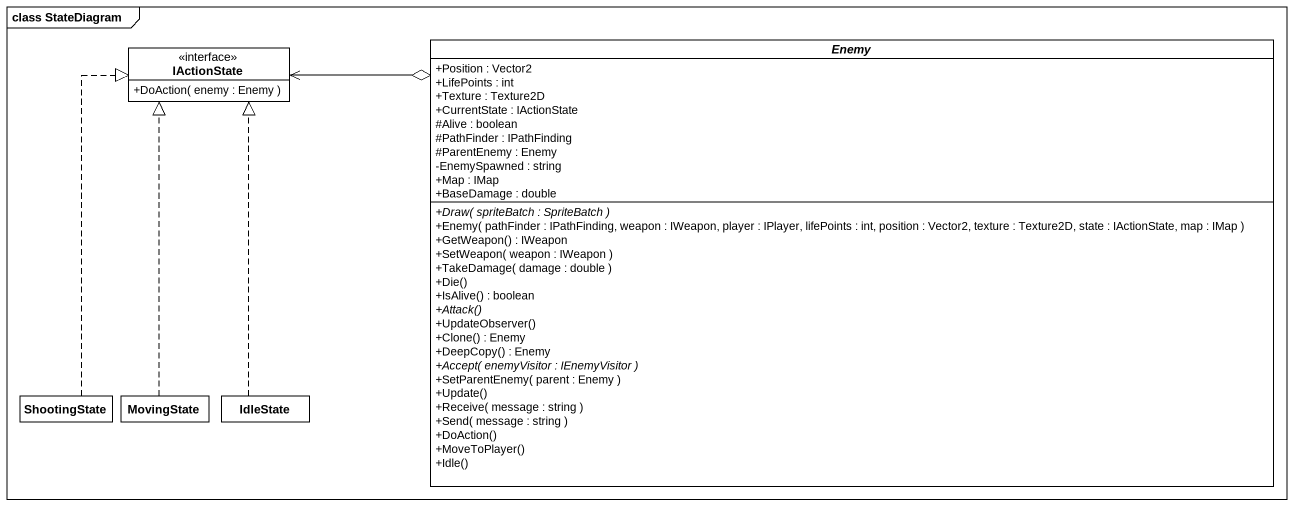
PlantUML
@startuml
mainframe class StateDiagram
hide circle
hide empty members
skinparam classAttributeIconSize 0
interface IActionState {
  +DoAction( enemy : Enemy )
}
abstract class Enemy {
  +Position : Vector2
  +LifePoints : int
  +Texture : Texture2D
  +CurrentState : IActionState
  #Alive : boolean
  #PathFinder : IPathFinding
  #ParentEnemy : Enemy
  -EnemySpawned : string
  +Map : IMap
  +BaseDamage : double
  {abstract} +Draw( spriteBatch : SpriteBatch )
  +Enemy( pathFinder : IPathFinding, weapon : IWeapon, player : IPlayer, lifePoints : int, position : Vector2, texture : Texture2D, state : IActionState, map : IMap )
  +GetWeapon() : IWeapon
  +SetWeapon( weapon : IWeapon )
  +TakeDamage( damage : double )
  +Die()
  +IsAlive() : boolean
  {abstract} +Attack()
  +UpdateObserver()
  +Clone() : Enemy
  +DeepCopy() : Enemy
  {abstract} +Accept( enemyVisitor : IEnemyVisitor )
  +SetParentEnemy( parent : Enemy )
  +Update()
  +Receive( message : string )
  +Send( message : string )
  +DoAction()
  +MoveToPlayer()
  +Idle()
}
class ShootingState
class MovingState
class IdleState
Enemy o-left-> IActionState
ShootingState .up.|> IActionState
MovingState .up.|> IActionState
IdleState .up.|> IActionState
@enduml
